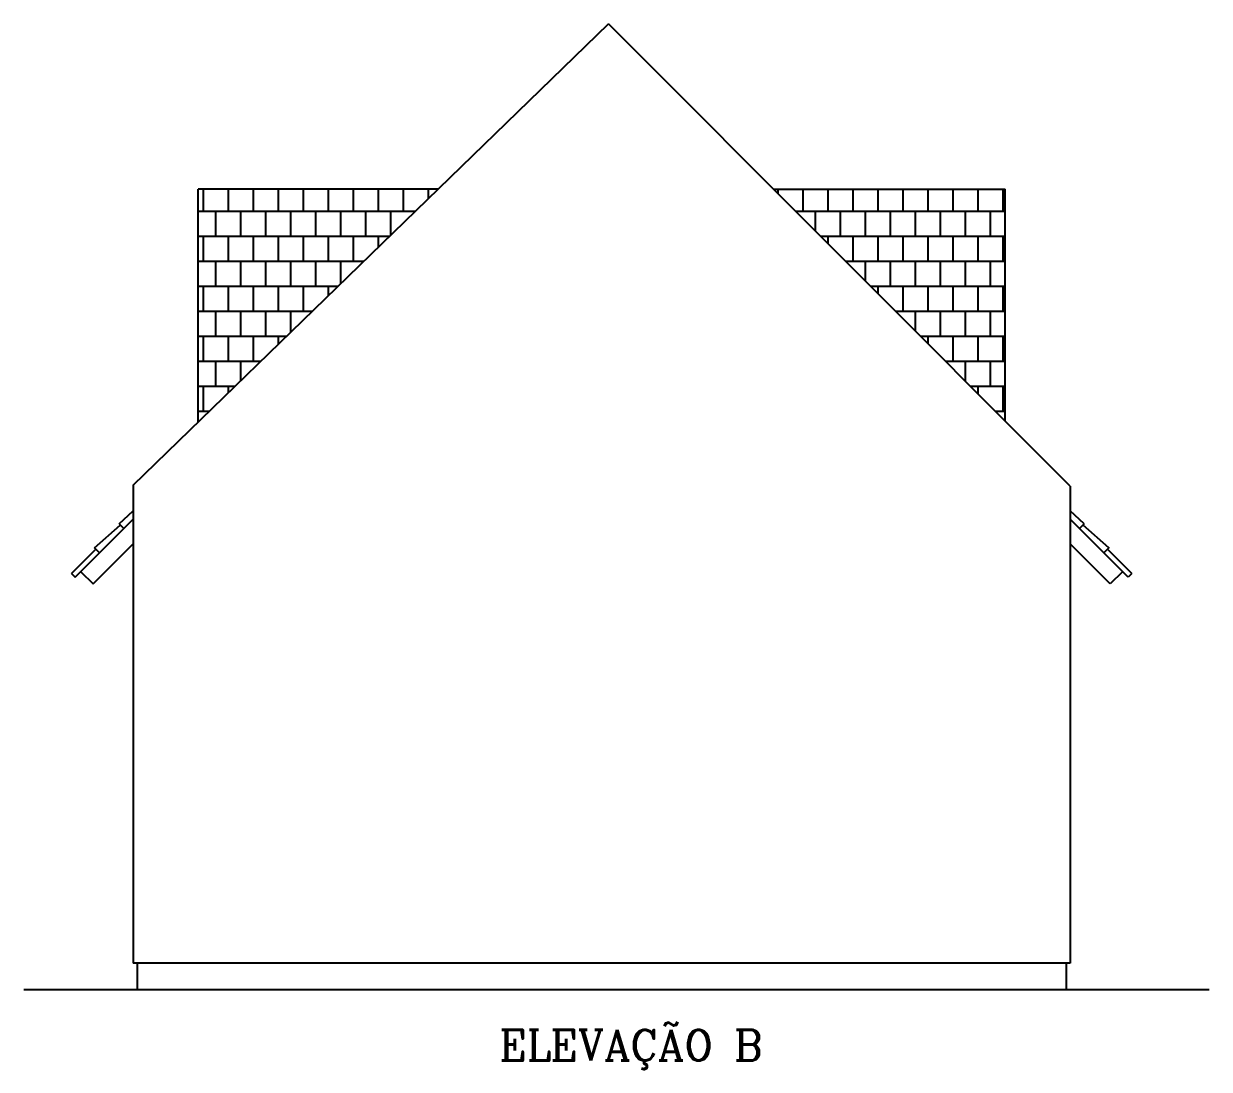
# Model space of a CAD drawing. Extents: x -79 to 141, y 7 to 81.
# Drawn here: x -31.75 to -24.16, y 33.4 to 40.1 of the extents above; entities that cross this region are included whole.
import ezdxf

# ---------------------------------------------------------------- set-up
doc = ezdxf.new("R2010")
doc.units = 0
doc.header["$LTSCALE"] = 10
doc.header["$MEASUREMENT"] = 0
doc.layers.get('0').update_dxf_attribs({"linetype": 'CONTINUOUS'})
for name, color, linetype in [('CONCRETO', 5, 'CONTINUOUS'), ('MADEIRAMENTODETELHADO', 244, 'CONTINUOUS'), ('PAREDE', 7, 'CONTINUOUS'), ('TELHADO', 30, 'CONTINUOUS'), ('TEXTO', 1, 'CONTINUOUS')]:
    doc.layers.add(name, color=color, linetype=linetype)
doc.styles.add('ROMANC', font='ROMANC.SHX')

# ---------------------------------------------------------------- blocks, each defined once
blk = doc.blocks.new('*X111')
at = {"color": 0, "linetype": 'Continuous', "ltscale": 0.05}
for p, q in [((-46.48, 46.88), (-46.48, 47.0221)), ((-46.32, 46.88), (-46.32, 47.0221)), ((-46.16, 46.88), (-46.16, 47.0221)), ((-46, 46.88), (-46, 47.0221)), ((-45.84, 46.88), (-45.84, 47.0221)), ((-45.68, 46.88), (-45.68, 47.0221)), ((-45.52, 46.88), (-45.52, 47.0221)), ((-45.36, 46.88), (-45.36, 47.0221)), ((-45.2, 46.88), (-45.2, 47.0221)), ((-45.04, 46.9612), (-45.04, 47.0221)), ((-42.8, 46.9927), (-42.8, 47.0221)), ((-42.64, 46.88), (-42.64, 47.0221)), ((-42.48, 46.88), (-42.48, 47.0221)), ((-42.32, 46.88), (-42.32, 47.0221)), ((-42.16, 46.88), (-42.16, 47.0221)), ((-42, 46.88), (-42, 47.0221)), ((-41.84, 46.88), (-41.84, 47.0221)), ((-41.68, 46.88), (-41.68, 47.0221)), ((-41.52, 46.88), (-41.52, 47.0221)), ((-41.36, 46.88), (-41.36, 47.0221)), ((-46.5148, 46.88), (-45.1236, 46.88)), ((-46.4, 46.72), (-46.4, 46.88)), ((-46.24, 46.72), (-46.24, 46.88)), ((-46.08, 46.72), (-46.08, 46.88)), ((-45.92, 46.72), (-45.92, 46.88)), ((-45.76, 46.72), (-45.76, 46.88)), ((-45.6, 46.72), (-45.6, 46.88)), ((-45.44, 46.72), (-45.44, 46.88)), ((-45.28, 46.7281), (-45.28, 46.88)), ((-42.6875, 46.88), (-41.3457, 46.88)), ((-42.56, 46.7523), (-42.56, 46.88)), ((-42.4, 46.72), (-42.4, 46.88)), ((-42.24, 46.72), (-42.24, 46.88)), ((-42.08, 46.72), (-42.08, 46.88)), ((-41.92, 46.72), (-41.92, 46.88)), ((-41.76, 46.72), (-41.76, 46.88)), ((-41.6, 46.72), (-41.6, 46.88)), ((-41.44, 46.72), (-41.44, 46.88)), ((-46.5148, 46.72), (-45.2883, 46.72)), ((-46.48, 46.56), (-46.48, 46.72)), ((-46.32, 46.56), (-46.32, 46.72)), ((-46.16, 46.56), (-46.16, 46.72)), ((-46, 46.56), (-46, 46.72)), ((-45.84, 46.56), (-45.84, 46.72)), ((-45.68, 46.56), (-45.68, 46.72)), ((-45.52, 46.56), (-45.52, 46.72)), ((-45.36, 46.6503), (-45.36, 46.72)), ((-42.5278, 46.72), (-41.3457, 46.72)), ((-42.48, 46.6722), (-42.48, 46.72)), ((-42.32, 46.56), (-42.32, 46.72)), ((-42.16, 46.56), (-42.16, 46.72)), ((-42, 46.56), (-42, 46.72)), ((-41.84, 46.56), (-41.84, 46.72)), ((-41.68, 46.56), (-41.68, 46.72)), ((-41.52, 46.56), (-41.52, 46.72)), ((-41.36, 46.56), (-41.36, 46.72)), ((-46.5148, 46.56), (-45.453, 46.56)), ((-46.4, 46.4), (-46.4, 46.56)), ((-46.24, 46.4), (-46.24, 46.56)), ((-46.08, 46.4), (-46.08, 46.56)), ((-45.92, 46.4), (-45.92, 46.56)), ((-45.76, 46.4), (-45.76, 46.56)), ((-45.6, 46.4172), (-45.6, 46.56)), ((-42.368, 46.56), (-41.3457, 46.56)), ((-42.24, 46.4318), (-42.24, 46.56)), ((-42.08, 46.4), (-42.08, 46.56)), ((-41.92, 46.4), (-41.92, 46.56)), ((-41.76, 46.4), (-41.76, 46.56)), ((-41.6, 46.4), (-41.6, 46.56)), ((-41.44, 46.4), (-41.44, 46.56)), ((-46.5148, 46.4), (-45.6177, 46.4)), ((-46.48, 46.24), (-46.48, 46.4)), ((-46.32, 46.24), (-46.32, 46.4)), ((-46.16, 46.24), (-46.16, 46.4)), ((-46, 46.24), (-46, 46.4)), ((-45.84, 46.24), (-45.84, 46.4)), ((-45.68, 46.3395), (-45.68, 46.4)), ((-42.2083, 46.4), (-41.3457, 46.4)), ((-42.16, 46.3517), (-42.16, 46.4)), ((-42, 46.24), (-42, 46.4)), ((-41.84, 46.24), (-41.84, 46.4)), ((-41.68, 46.24), (-41.68, 46.4)), ((-41.52, 46.24), (-41.52, 46.4)), ((-41.36, 46.24), (-41.36, 46.4)), ((-46.5148, 46.24), (-45.7824, 46.24)), ((-46.4, 46.08), (-46.4, 46.24)), ((-46.24, 46.08), (-46.24, 46.24)), ((-46.08, 46.08), (-46.08, 46.24)), ((-45.92, 46.1064), (-45.92, 46.24)), ((-42.0485, 46.24), (-41.3457, 46.24)), ((-41.92, 46.1113), (-41.92, 46.24)), ((-41.76, 46.08), (-41.76, 46.24)), ((-41.6, 46.08), (-41.6, 46.24)), ((-41.44, 46.08), (-41.44, 46.24)), ((-46.5148, 46.08), (-45.9471, 46.08)), ((-46.48, 45.92), (-46.48, 46.08)), ((-46.32, 45.92), (-46.32, 46.08)), ((-46.16, 45.92), (-46.16, 46.08)), ((-46, 46.0287), (-46, 46.08)), ((-41.8888, 46.08), (-41.3457, 46.08)), ((-41.84, 46.0311), (-41.84, 46.08)), ((-41.68, 45.92), (-41.68, 46.08)), ((-41.52, 45.92), (-41.52, 46.08)), ((-41.36, 45.92), (-41.36, 46.08)), ((-46.5148, 45.92), (-46.1119, 45.92)), ((-46.4, 45.76), (-46.4, 45.92)), ((-46.24, 45.7955), (-46.24, 45.92)), ((-41.729, 45.92), (-41.3457, 45.92)), ((-41.6, 45.7908), (-41.6, 45.92)), ((-41.44, 45.76), (-41.44, 45.92)), ((-46.5148, 45.76), (-46.2766, 45.76)), ((-46.48, 45.6), (-46.48, 45.76)), ((-46.32, 45.7178), (-46.32, 45.76)), ((-41.5693, 45.76), (-41.3457, 45.76)), ((-41.52, 45.7106), (-41.52, 45.76)), ((-41.36, 45.6), (-41.36, 45.76)), ((-46.5148, 45.6), (-46.4413, 45.6)), ((-41.4095, 45.6), (-41.3457, 45.6))]:
    blk.add_line(p, q, dxfattribs=at)

msp = doc.modelspace()

# ---------------------------------------------------------------- linework, layer by layer
at = {"layer": 'CONCRETO', "color": 5, "linetype": 'Continuous', "ltscale": 0.3}
for p, q in [((-31.05182, 37.14261), (-31.05182, 34.08194)), ((-25.05182, 37.13743), (-25.05182, 34.08194)), ((-25.05182, 34.08194), (-31.05182, 34.08194))]:
    msp.add_line(p, q, dxfattribs=at)
at = {"layer": 'CONCRETO', "color": 244, "linetype": 'Continuous', "ltscale": 0.3}
for p, q in [((-31.02682, 34.08194), (-31.02682, 33.91194)), ((-25.07682, 34.08194), (-25.07682, 33.91194))]:
    msp.add_line(p, q, dxfattribs=at)
at = {"layer": 'CONCRETO', "color": 3, "linetype": 'Continuous', "ltscale": 0.3}
msp.add_line((-24.16082, 33.91194), (-31.75278, 33.91194), dxfattribs=at)
at = {"layer": 'MADEIRAMENTODETELHADO', "color": 30, "linetype": 'Continuous', "ltscale": 0.3}
for p, q in [((-30.63637, 37.54617), (-30.63637, 39.03962)), ((-29.09893, 39.03962), (-30.63637, 39.03962)), ((-26.95095, 39.03962), (-25.46726, 39.03962)), ((-25.46726, 37.55355), (-25.46726, 39.03962)), ((-31.1415, 36.89465), (-31.05182, 36.97919)), ((-24.96213, 36.89465), (-25.05182, 36.97919)), ((-31.42262, 36.55351), (-31.05182, 36.92491)), ((-24.68102, 36.55351), (-25.05182, 36.92491)), ((-31.1415, 36.89465), (-31.11149, 36.86464)), ((-24.96213, 36.89465), (-24.99214, 36.86464)), ((-31.309, 36.51061), (-31.05182, 36.76779)), ((-24.79463, 36.51061), (-25.05182, 36.76779)), ((-31.44689, 36.57778), (-31.29132, 36.73335)), ((-31.30165, 36.74368), (-31.26705, 36.70908)), ((-24.80198, 36.74368), (-24.83658, 36.70908)), ((-24.65674, 36.57778), (-24.81231, 36.73335)), ((-31.44689, 36.57778), (-31.42262, 36.55351)), ((-31.44689, 36.57778), (-31.43982, 36.57071)), ((-31.38729, 36.5889), (-31.309, 36.51061)), ((-24.71634, 36.5889), (-24.79463, 36.51061)), ((-24.65674, 36.57778), (-24.68102, 36.55351)), ((-24.65674, 36.57778), (-24.66382, 36.57071))]:
    msp.add_line(p, q, dxfattribs=at)
at = {"layer": 'PAREDE', "color": 5, "linetype": 'Continuous', "ltscale": 0.3}
for p in [(-31.05182, 37.14261), (-25.05182, 37.13743)]:
    msp.add_line(p, (-28.00849, 40.09885), dxfattribs=at)
at = {"layer": 'TELHADO', "color": 30, "linetype": 'Continuous', "ltscale": 0.3}
for p, q in [((-31.30013, 36.74188), (-31.13542, 36.88716)), ((-24.8035, 36.74188), (-24.96822, 36.88716))]:
    msp.add_line(p, q, dxfattribs=at)

# ---------------------------------------------------------------- block references
at = {"layer": 'MADEIRAMENTODETELHADO', "color": 30, "linetype": 'Continuous', "ltscale": 0.05}
msp.add_blockref('*X111', (15.87839, -7.98246), dxfattribs=at)

# ---------------------------------------------------------------- texts
at = {"layer": 'TEXTO', "color": 5, "ltscale": 0.3, "style": 'ROMANC'}
msp.add_text('ELEVAÇÃO B', height=0.196, dxfattribs=at).set_placement((-28.7081, 33.45796))

doc.saveas('drawing.dxf')
